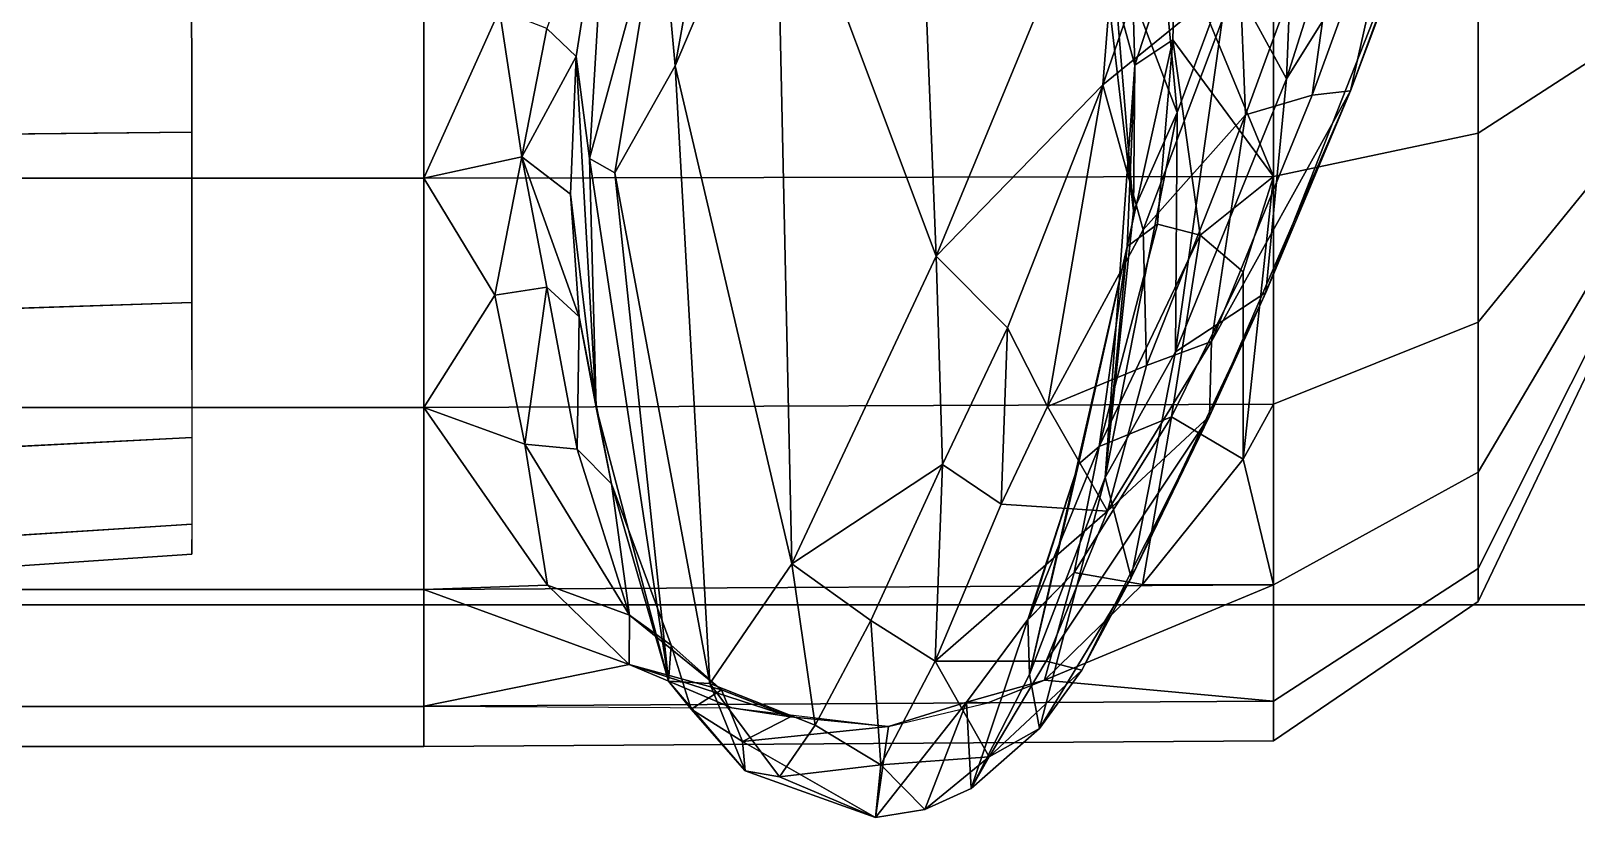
# Model space of a CAD drawing. Extents: x -14.5 to 14.5, y -12.2 to 16.5.
# Drawn here: x 4.753 to 6.711, y -3.261 to -2.246 of the extents above; entities that cross this region are included whole.
import ezdxf

# ---------------------------------------------------------------- set-up
doc = ezdxf.new("R2010")
doc.units = 0
doc.header["$MEASUREMENT"] = 0
for name, color, linetype in [('BASE', 253, 'Continuous'), ('FABRIC', 80, 'Continuous'), ('SEAT-CHASSIS', 253, 'Continuous')]:
    doc.layers.add(name, color=color, linetype=linetype)

msp = doc.modelspace()

# ---------------------------------------------------------------- linework, layer by layer
at = {"layer": 'BASE'}
for points in [[(1.1035, -0.9263, 4.5663), (8.0242, -10.3827, 3.4417), (7.8863, -10.4, 3.356), (1.0713, -0.9806, 4.4404)], [(1.1035, -0.9263, 4.5663), (1.4306, -1.2019, 6.0103), (6.5103, -8.5689, 4.2331), (8.0242, -10.3827, 3.4417)], [(1.004, -1.0816, 4.3723), (1.0713, -0.9806, 4.4404), (7.8863, -10.4, 3.356), (7.7665, -10.4674, 3.3008)], [(1.004, -1.0816, 4.3723), (7.7665, -10.4674, 3.3008), (7.6639, -10.5484, 3.2861), (0.8612, -1.1854, 4.3723)], [(0.8612, -1.1854, 4.3723), (7.6639, -10.5484, 3.2861), (7.5551, -10.621, 3.3008), (0.7184, -1.2891, 4.3723)], [(1.5016, -1.2777, 6.2321), (6.554, -8.5666, 4.4356), (6.5103, -8.5689, 4.2331), (1.4306, -1.2019, 6.0103)], [(1.5016, -1.2777, 6.2321), (1.5461, -1.2589, 6.3732), (6.606, -8.5492, 4.5612), (6.554, -8.5666, 4.4356)], [(1.5734, -1.2976, 6.5155), (6.6624, -8.4919, 4.6754), (6.606, -8.5492, 4.5612), (1.5461, -1.2589, 6.3732)], [(1.6116, -1.3749, 7.0339), (8.5862, -11.3984, 4.3934), (8.3773, -10.9296, 4.4664), (1.8033, -1.2577, 6.9168)], [(8.3773, -10.9296, 4.4664), (7.3527, -9.343, 4.8039), (1.9215, -1.3628, 6.8442), (1.8033, -1.2577, 6.9168)], [(0.6016, -1.3219, 4.4404), (0.7184, -1.2891, 4.3723), (7.5551, -10.621, 3.3008), (7.454, -10.7141, 3.356)], [(1.6435, -1.3096, 6.5345), (5.9337, -7.4215, 4.9948), (5.8431, -7.3336, 4.9717), (1.5734, -1.2976, 6.5155)], [(1.6435, -1.3096, 6.5345), (1.8374, -1.3637, 6.5461), (6.3095, -7.8221, 4.902), (5.9337, -7.4215, 4.9948)], [(0.6016, -1.3219, 4.4404), (7.454, -10.7141, 3.356), (7.395, -10.8399, 3.4417), (0.54, -1.3357, 4.5663)], [(1.9777, -1.3274, 6.7435), (1.9649, -1.3424, 6.7906), (6.9467, -8.6767, 4.925), (6.8478, -8.4865, 4.9419)], [(1.979, -1.3216, 6.6973), (1.9777, -1.3274, 6.7435), (6.8478, -8.4865, 4.9419), (6.4054, -7.7944, 5.0656)], [(6.4739, -7.8936, 4.9632), (2.6809, -2.3603, 6.4086), (1.979, -1.3216, 6.6973), (6.4054, -7.7944, 5.0656)], [(0.701, -1.732, 6.0103), (0.54, -1.3357, 4.5663), (7.395, -10.8399, 3.4417), (6.1377, -8.8396, 4.2331)], [(1.9215, -1.3628, 6.8442), (7.3527, -9.343, 4.8039), (6.9467, -8.6767, 4.925), (1.9649, -1.3424, 6.7906)], [(8.4755, -11.433, 4.4344), (8.5862, -11.3984, 4.3934), (1.6116, -1.3749, 7.0339), (1.4545, -1.5802, 7.085)], [(8.3759, -11.5274, 4.4405), (8.4755, -11.433, 4.4344), (1.4545, -1.5802, 7.085), (1.371, -1.6782, 7.0973)], [(8.3759, -11.5274, 4.4405), (1.371, -1.6782, 7.0973), (1.1724, -1.8225, 7.0973), (8.3749, -11.5281, 4.4405)], [(0.701, -1.732, 6.0103), (6.1377, -8.8396, 4.2331), (6.122, -8.8804, 4.4356), (0.7511, -1.8229, 6.2321)], [(0.7195, -1.8594, 6.3732), (0.7511, -1.8229, 6.2321), (6.122, -8.8804, 4.4356), (6.0894, -8.9245, 4.5612)], [(1.1724, -1.8225, 7.0973), (1.0534, -1.8716, 7.085), (8.2543, -11.5937, 4.4344), (8.3749, -11.5281, 4.4405)], [(0.7195, -1.8594, 6.3732), (6.0894, -8.9245, 4.5612), (6.0175, -8.9605, 4.6754), (0.7479, -1.8974, 6.5155)], [(1.0534, -1.8716, 7.085), (0.8096, -1.9576, 7.0339), (8.1873, -11.6883, 4.3934), (8.2543, -11.5937, 4.4344)], [(0.7479, -1.8974, 6.5155), (5.1691, -7.8233, 4.9717), (5.2247, -7.9367, 4.9948), (0.7376, -1.9678, 6.5345)], [(0.6389, -2.1037, 6.9168), (7.8059, -11.3448, 4.4664), (8.1873, -11.6883, 4.3934), (0.8096, -1.9576, 7.0339)], [(0.7292, -2.1689, 6.5461), (0.7376, -1.9678, 6.5345), (5.2247, -7.9367, 4.9948), (5.4895, -8.4178, 4.902)], [(0.6389, -2.1037, 6.9168), (0.7023, -2.2485, 6.8442), (6.6136, -9.88, 4.8039), (7.8059, -11.3448, 4.4664)], [(0.6695, -2.2835, 6.7906), (6.1054, -9.288, 4.925), (6.6136, -9.88, 4.8039), (0.7023, -2.2485, 6.8442)], [(5.4335, -8.5005, 5.0656), (5.9551, -9.1351, 4.9419), (0.6513, -2.2911, 6.7435), (0.6454, -2.2905, 6.6973)], [(5.4335, -8.5005, 5.0656), (0.6454, -2.2905, 6.6973), (1.4164, -3.2791, 6.4086), (5.5067, -8.5963, 4.9632)], [(5.9551, -9.1351, 4.9419), (0.6513, -2.2911, 6.7435), (0.6695, -2.2835, 6.7906), (6.1054, -9.288, 4.925)], [(3.2701, -3.2418, 6.1354), (2.6809, -2.3603, 6.4086), (6.4739, -7.8936, 4.9632), (3.5641, -3.6998, 5.9865)]]:
    msp.add_3dface(points, dxfattribs=at)
at = {"layer": 'FABRIC'}
for points in [[(-9.075, -2.9726, 20.0998), (9.075, -2.9726, 20.0998), (9.1418, -1.2775, 20.0683), (-9.1418, -1.2775, 20.0683)], [(-9.075, -2.9726, 20.0998), (-8.9536, -4.662, 20.0455), (8.9536, -4.662, 20.0455), (9.075, -2.9726, 20.0998)]]:
    msp.add_3dface(points, dxfattribs=at)
at = {"layer": 'SEAT-CHASSIS'}
for points in [[(6.5616, -1.9583, 16.6504), (6.3442, -2.3062, 16.0888), (6.6151, -1.4528, 16.4031)], [(6.3597, -1.9161, 15.9685), (6.6151, -1.4528, 16.4031), (6.3442, -2.3062, 16.0888)], [(5.8638, -1.6119, 16.1649), (5.6972, -1.9889, 15.861), (5.9002, -2.5309, 16.343)], [(5.9002, -2.5309, 16.343), (6.1403, -1.951, 16.7338), (5.8638, -1.6119, 16.1649)], [(5.6659, -1.7563, 15.6203), (5.5508, -2.0795, 15.1302), (5.5697, -2.2896, 15.4243)], [(5.5697, -2.2896, 15.4243), (5.6972, -1.9889, 15.861), (5.6659, -1.7563, 15.6203)], [(6.3597, -1.9161, 15.9685), (6.3442, -2.3062, 16.0888), (6.2713, -2.1719, 15.7636)], [(6.1114, -2.3138, 16.6758), (6.2851, -2.1724, 16.8071), (6.2433, -1.9331, 16.8396)], [(6.1114, -2.3138, 16.6758), (6.2433, -1.9331, 16.8396), (6.1403, -1.951, 16.7338)], [(5.9002, -2.5309, 16.343), (6.1114, -2.3138, 16.6758), (6.1403, -1.951, 16.7338)], [(6.3442, -2.3062, 16.0888), (6.5616, -1.9583, 16.6504), (6.318, -2.5771, 16.2997)], [(6.5616, -1.9583, 16.6504), (6.4253, -2.3213, 16.5989), (6.318, -2.5771, 16.2997)], [(6.5521, -1.9763, 16.7351), (6.4253, -2.3213, 16.5989), (6.5616, -1.9583, 16.6504)], [(6.4253, -2.3213, 16.5989), (6.5521, -1.9763, 16.7351), (6.5007, -1.9876, 16.8192)], [(5.6972, -1.9889, 15.861), (5.5697, -2.2896, 15.4243), (5.7175, -2.9209, 15.7562)], [(5.7175, -2.9209, 15.7562), (5.9002, -2.5309, 16.343), (5.6972, -1.9889, 15.861)], [(6.1223, -2.1285, 15.1173), (6.1715, -1.984, 15.4728), (6.2056, -2.3488, 15.4967)], [(6.2713, -2.1719, 15.7636), (6.2056, -2.3488, 15.4967), (6.1715, -1.984, 15.4728)], [(6.2851, -2.1724, 16.8071), (6.2922, -2.3519, 16.7157), (6.4231, -1.9941, 16.8629)], [(6.3766, -2.3271, 16.6836), (6.4231, -1.9941, 16.8629), (6.2922, -2.3519, 16.7157)], [(6.5007, -1.9876, 16.8192), (6.3766, -2.3271, 16.6836), (6.4253, -2.3213, 16.5989)], [(6.3766, -2.3271, 16.6836), (6.5007, -1.9876, 16.8192), (6.4231, -1.9941, 16.8629)], [(5.4069, -2.2426, 13.7691), (5.4442, -2.2778, 13.8296), (5.4838, -2.0246, 13.8438)], [(5.4069, -2.2426, 13.7691), (5.4442, -2.2778, 13.8296), (5.4838, -2.0246, 13.8438)], [(5.4069, -2.2426, 13.7691), (5.4442, -2.2778, 13.8296), (5.4838, -2.0246, 13.8438)], [(5.4838, -2.0246, 13.8438), (5.4442, -2.2778, 13.8296), (5.461, -2.4073, 14.32)], [(5.5508, -2.0795, 15.1302), (5.4838, -2.0246, 13.8438), (5.461, -2.4073, 14.32)], [(5.461, -2.4073, 14.32), (5.4933, -2.4252, 14.9338), (5.5508, -2.0795, 15.1302)], [(5.4933, -2.4252, 14.9338), (5.5697, -2.2896, 15.4243), (5.5508, -2.0795, 15.1302)], [(4.5877, -2.1099, 13.7256), (4.5877, -2.4321, 13.6746), (5.2511, -2.4321, 13.6746), (5.2511, -2.1099, 13.7256)], [(4.5877, -2.4321, 11.6917), (4.5877, -2.1099, 11.6407), (5.2511, -2.1099, 11.6407), (5.2511, -2.4321, 11.6917)], [(5.2511, -2.432, 13.6753), (5.347, -2.2191, 13.7336), (5.2511, -2.1099, 13.7263)], [(6.3277, -2.11, 13.7192), (5.2511, -2.1099, 13.7263), (5.2511, -2.432, 13.6753), (6.3277, -2.4299, 13.6686)], [(6.3277, -2.4299, 11.6994), (5.2511, -2.432, 11.6925), (5.2511, -2.1099, 11.6415), (6.3277, -2.11, 11.6488)], [(6.3277, -2.1099, 13.7192), (6.2035, -2.1299, 13.7621), (6.3277, -2.4299, 13.6686)], [(6.5872, -2.1099, 13.5426), (6.3277, -2.11, 13.7192), (6.3277, -2.4299, 13.6686), (6.5872, -2.3753, 13.5006)], [(6.5872, -2.3753, 11.8674), (6.3277, -2.4299, 11.6994), (6.3277, -2.11, 11.6488), (6.5872, -2.1099, 11.8254)], [(6.7832, -2.1097, 13.133), (6.5872, -2.1099, 13.5426), (6.5872, -2.3753, 13.5006), (6.7832, -2.2485, 13.1111)], [(6.7832, -2.2485, 12.2569), (6.5872, -2.3753, 11.8674), (6.5872, -2.1099, 11.8254), (6.7832, -2.1097, 12.2349)], [(4.9574, -2.1349, 13.456), (4.499, -2.1283, 13.4865), (4.5014, -2.3786, 13.4468), (4.9576, -2.3739, 13.4181)], [(4.9567, -2.3739, 11.9471), (4.5196, -2.3785, 11.9059), (4.5182, -2.1282, 11.8663), (4.9565, -2.1349, 11.9093)], [(6.1223, -2.1285, 15.1173), (6.1503, -2.4733, 15.0237), (6.1113, -2.1385, 14.7936)], [(6.1113, -2.1385, 14.7936), (6.1522, -2.289, 13.8405), (6.1474, -2.129, 13.8523)], [(6.1223, -2.1285, 15.1173), (6.2056, -2.3488, 15.4967), (6.1503, -2.4733, 15.0237)], [(6.2035, -2.1299, 13.7621), (6.1474, -2.129, 13.8523), (6.1522, -2.289, 13.8405)], [(6.1522, -2.289, 13.8405), (6.2002, -2.257, 13.7612), (6.2035, -2.1299, 13.7621)], [(6.1522, -2.289, 13.8405), (6.2002, -2.257, 13.7612), (6.2035, -2.1299, 13.7621)], [(6.3277, -2.4299, 13.6686), (6.2035, -2.1299, 13.7621), (6.2002, -2.257, 13.7612)], [(6.1113, -2.1385, 14.7936), (6.1503, -2.4733, 15.0237), (6.1522, -2.289, 13.8405)], [(6.1114, -2.3138, 16.6758), (6.1626, -2.4976, 16.6235), (6.2851, -2.1724, 16.8071)], [(6.2851, -2.1724, 16.8071), (6.1626, -2.4976, 16.6235), (6.2922, -2.3519, 16.7157)], [(6.2713, -2.1719, 15.7636), (6.3442, -2.3062, 16.0888), (6.2038, -2.6523, 15.6526)], [(6.2056, -2.3488, 15.4967), (6.2713, -2.1719, 15.7636), (6.2038, -2.6523, 15.6526)], [(5.347, -2.2191, 13.7336), (5.2511, -2.432, 13.6753), (5.3756, -2.4049, 13.7124)], [(5.3756, -2.4049, 13.7124), (5.4069, -2.2426, 13.7691), (5.347, -2.2191, 13.7336)], [(5.3756, -2.4049, 13.7124), (5.4442, -2.2778, 13.8296), (5.4069, -2.2426, 13.7691)], [(6.7832, -2.2485, 13.1111), (6.5872, -2.3753, 13.5006), (6.5872, -2.6146, 13.3786), (6.7832, -2.3737, 13.0473)], [(6.7832, -2.3737, 12.3207), (6.5872, -2.6146, 11.9894), (6.5872, -2.3753, 11.8674), (6.7832, -2.2485, 12.2569)], [(6.1522, -2.289, 13.8405), (6.1423, -2.5188, 13.7744), (6.2002, -2.257, 13.7612)], [(6.1522, -2.289, 13.8405), (6.1423, -2.5188, 13.7744), (6.2002, -2.257, 13.7612)], [(6.1423, -2.5188, 13.7744), (6.1809, -2.4905, 13.7159), (6.2002, -2.257, 13.7612)], [(6.235, -2.5044, 13.6686), (6.2002, -2.257, 13.7612), (6.1809, -2.4905, 13.7159)], [(6.2002, -2.257, 13.7612), (6.235, -2.5044, 13.6686), (6.3277, -2.4299, 13.6686)], [(5.4442, -2.2778, 13.8296), (5.3756, -2.4049, 13.7124), (5.4372, -2.4522, 13.7883)], [(5.4442, -2.2778, 13.8296), (5.4372, -2.4522, 13.7883), (5.4696, -2.7225, 13.8718)], [(5.461, -2.4073, 14.32), (5.4442, -2.2778, 13.8296), (5.4696, -2.7225, 13.8718)], [(5.5697, -2.2896, 15.4243), (5.4933, -2.4252, 14.9338), (5.6138, -3.0723, 15.1481)], [(5.6138, -3.0723, 15.1481), (5.7175, -2.9209, 15.7562), (5.5697, -2.2896, 15.4243)], [(6.1146, -2.8113, 14.9963), (6.1423, -2.5188, 13.7744), (6.1522, -2.289, 13.8405)], [(6.1146, -2.8113, 14.9963), (6.1522, -2.289, 13.8405), (6.1503, -2.4733, 15.0237)], [(6.318, -2.5771, 16.2997), (6.2038, -2.6523, 15.6526), (6.3442, -2.3062, 16.0888)], [(5.9906, -2.6217, 16.4458), (6.1114, -2.3138, 16.6758), (5.9002, -2.5309, 16.343)], [(6.1114, -2.3138, 16.6758), (5.9906, -2.6217, 16.4458), (6.0414, -2.7216, 16.4181)], [(6.1114, -2.3138, 16.6758), (6.0414, -2.7216, 16.4181), (6.1626, -2.4976, 16.6235)], [(6.4253, -2.3213, 16.5989), (6.2491, -2.6391, 16.4585), (6.2466, -2.7338, 16.273)], [(6.318, -2.5771, 16.2997), (6.4253, -2.3213, 16.5989), (6.2466, -2.7338, 16.273)], [(6.4253, -2.3213, 16.5989), (6.3766, -2.3271, 16.6836), (6.2491, -2.6391, 16.4585)], [(6.3766, -2.3271, 16.6836), (6.2922, -2.3519, 16.7157), (6.2491, -2.6391, 16.4585)], [(6.2056, -2.3488, 15.4967), (6.2038, -2.6523, 15.6526), (6.1146, -2.8113, 14.9963)], [(6.1146, -2.8113, 14.9963), (6.1503, -2.4733, 15.0237), (6.2056, -2.3488, 15.4967)], [(6.1626, -2.4976, 16.6235), (6.1669, -2.6695, 16.4773), (6.2922, -2.3519, 16.7157)], [(6.2922, -2.3519, 16.7157), (6.1669, -2.6695, 16.4773), (6.2491, -2.6391, 16.4585)], [(4.9576, -2.3739, 13.4181), (4.5014, -2.3786, 13.4468), (4.5045, -2.6045, 13.3317), (4.9577, -2.5895, 13.3083)], [(4.9569, -2.5895, 12.057), (4.52, -2.6044, 12.021), (4.5196, -2.3785, 11.9059), (4.9567, -2.3739, 11.9471)], [(6.5872, -2.3753, 13.5006), (6.3277, -2.4299, 13.6686), (6.3277, -2.7185, 13.5215), (6.5872, -2.6146, 13.3786)], [(6.5872, -2.6146, 11.9894), (6.3277, -2.7185, 11.8465), (6.3277, -2.4299, 11.6994), (6.5872, -2.3753, 11.8674)], [(6.7832, -2.3737, 13.0473), (6.5872, -2.6146, 13.3786), (6.5872, -2.8046, 13.1887), (6.7832, -2.473, 12.9479)], [(6.7832, -2.473, 12.42), (6.5872, -2.8046, 12.1793), (6.5872, -2.6146, 11.9894), (6.7832, -2.3737, 12.3207)], [(5.2511, -2.432, 13.6753), (5.3411, -2.5804, 13.6264), (5.3756, -2.4049, 13.7124)], [(5.3756, -2.4049, 13.7124), (5.3411, -2.5804, 13.6264), (5.4071, -2.5701, 13.6756)], [(5.4071, -2.5701, 13.6756), (5.448, -2.6077, 13.7276), (5.3756, -2.4049, 13.7124)], [(5.448, -2.6077, 13.7276), (5.4372, -2.4522, 13.7883), (5.3756, -2.4049, 13.7124)], [(5.461, -2.4073, 14.32), (5.4696, -2.7225, 13.8718), (5.5614, -3.0695, 14.1469)], [(5.4933, -2.4252, 14.9338), (5.461, -2.4073, 14.32), (5.5614, -3.0695, 14.1469)], [(5.5614, -3.0695, 14.1469), (5.6138, -3.0723, 15.1481), (5.4933, -2.4252, 14.9338)], [(4.5877, -2.7227, 11.8398), (4.5877, -2.4321, 11.6917), (5.2511, -2.4321, 11.6917), (5.2511, -2.7227, 11.8398)], [(4.5877, -2.4321, 13.6746), (4.5877, -2.7227, 13.5265), (5.2511, -2.7227, 13.5265), (5.2511, -2.4321, 13.6746)], [(6.3277, -2.4299, 13.6686), (5.2511, -2.432, 13.6753), (5.2511, -2.7226, 13.5272), (6.3277, -2.7185, 13.5215)], [(6.3277, -2.7185, 11.8465), (5.2511, -2.7226, 11.8406), (5.2511, -2.432, 11.6925), (6.3277, -2.4299, 11.6994)], [(5.2511, -2.432, 13.6753), (5.2511, -2.7226, 13.5272), (5.3411, -2.5804, 13.6264)], [(6.2895, -2.5509, 13.6311), (6.3277, -2.4299, 13.6686), (6.235, -2.5044, 13.6686)], [(6.2895, -2.5509, 13.6311), (6.2895, -2.7881, 13.4787), (6.3277, -2.4299, 13.6686)], [(6.2895, -2.7881, 13.4787), (6.3277, -2.7185, 13.5215), (6.3277, -2.4299, 13.6686)], [(5.4696, -2.7225, 13.8718), (5.4372, -2.4522, 13.7883), (5.448, -2.6077, 13.7276)], [(6.7832, -2.473, 12.9479), (6.5872, -2.8046, 13.1887), (6.5872, -2.9265, 12.9493), (6.7832, -2.5368, 12.8227)], [(6.7832, -2.5368, 12.5452), (6.5872, -2.9265, 12.4187), (6.5872, -2.8046, 12.1793), (6.7832, -2.473, 12.42)], [(6.1626, -2.4976, 16.6235), (6.0414, -2.7216, 16.4181), (6.1669, -2.6695, 16.4773)], [(6.1809, -2.4905, 13.7159), (6.1068, -2.7722, 13.5716), (6.235, -2.5044, 13.6686)], [(6.1809, -2.4905, 13.7159), (6.1423, -2.5188, 13.7744), (6.1068, -2.7722, 13.5716)], [(6.1986, -2.7346, 13.5282), (6.235, -2.5044, 13.6686), (6.1068, -2.7722, 13.5716)], [(6.2895, -2.5509, 13.6311), (6.235, -2.5044, 13.6686), (6.1986, -2.7346, 13.5282)], [(6.0185, -3.0609, 14.5017), (6.1423, -2.5188, 13.7744), (6.1146, -2.8113, 14.9963)], [(6.0185, -3.0609, 14.5017), (6.0809, -2.7946, 13.6555), (6.1423, -2.5188, 13.7744)], [(6.1068, -2.7722, 13.5716), (6.1423, -2.5188, 13.7744), (6.0809, -2.7946, 13.6555)], [(5.7175, -2.9209, 15.7562), (5.9083, -2.7948, 16.2366), (5.9002, -2.5309, 16.343)], [(5.9083, -2.7948, 16.2366), (5.9906, -2.6217, 16.4458), (5.9002, -2.5309, 16.343)], [(6.7832, -2.5368, 12.8227), (6.5872, -2.9265, 12.9493), (6.5872, -2.9685, 12.684), (6.7832, -2.5588, 12.684)], [(6.7832, -2.5588, 12.684), (6.5872, -2.9685, 12.684), (6.5872, -2.9265, 12.4187), (6.7832, -2.5368, 12.5452)], [(6.2895, -2.5509, 13.6311), (6.1986, -2.7346, 13.5282), (6.2895, -2.7881, 13.4787)], [(5.3792, -2.7691, 13.5057), (5.3411, -2.5804, 13.6264), (5.2511, -2.7226, 13.5272)], [(5.3792, -2.7691, 13.5057), (5.4071, -2.5701, 13.6756), (5.3411, -2.5804, 13.6264)], [(5.3792, -2.7691, 13.5057), (5.4456, -2.7755, 13.5538), (5.4071, -2.5701, 13.6756)], [(5.4071, -2.5701, 13.6756), (5.4456, -2.7755, 13.5538), (5.448, -2.6077, 13.7276)], [(6.2038, -2.6523, 15.6526), (6.318, -2.5771, 16.2997), (6.1474, -2.9384, 15.7895)], [(6.1474, -2.9384, 15.7895), (6.318, -2.5771, 16.2997), (6.2466, -2.7338, 16.273)], [(4.9577, -2.5895, 13.3083), (4.5045, -2.6045, 13.3317), (4.5079, -2.7837, 13.1525), (4.9577, -2.7606, 13.1372)], [(4.9571, -2.7606, 12.2281), (4.5192, -2.7836, 12.2002), (4.52, -2.6044, 12.021), (4.9569, -2.5895, 12.057)], [(5.489, -2.8192, 13.6021), (5.448, -2.6077, 13.7276), (5.4456, -2.7755, 13.5538)], [(5.4696, -2.7225, 13.8718), (5.448, -2.6077, 13.7276), (5.489, -2.8192, 13.6021)], [(5.9906, -2.6217, 16.4458), (5.9083, -2.7948, 16.2366), (5.9828, -2.8451, 16.267)], [(6.0414, -2.7216, 16.4181), (5.9906, -2.6217, 16.4458), (5.9828, -2.8451, 16.267)], [(6.5872, -2.6146, 13.3786), (6.3277, -2.7185, 13.5215), (6.3277, -2.9475, 13.2925), (6.5872, -2.8046, 13.1887)], [(6.5872, -2.8046, 12.1793), (6.3277, -2.9475, 12.0755), (6.3277, -2.7185, 11.8465), (6.5872, -2.6146, 11.9894)], [(6.2491, -2.6391, 16.4585), (6.1175, -2.8539, 16.2532), (6.2466, -2.7338, 16.273)], [(6.1175, -2.8539, 16.2532), (6.2491, -2.6391, 16.4585), (6.1669, -2.6695, 16.4773)], [(6.1474, -2.9384, 15.7895), (6.1146, -2.8113, 14.9963), (6.2038, -2.6523, 15.6526)], [(6.1175, -2.8539, 16.2532), (6.1669, -2.6695, 16.4773), (6.0414, -2.7216, 16.4181)], [(6.3277, -2.7185, 13.5215), (5.2511, -2.7226, 13.5272), (5.2511, -2.9532, 13.2966), (6.3277, -2.9475, 13.2925)], [(6.3277, -2.9475, 12.0755), (5.2511, -2.9532, 12.0712), (5.2511, -2.7226, 11.8406), (6.3277, -2.7185, 11.8465)], [(6.3277, -2.9475, 13.2925), (6.3277, -2.7185, 13.5215), (6.2895, -2.7881, 13.4787)], [(4.5877, -2.9533, 12.0704), (4.5877, -2.7227, 11.8398), (5.2511, -2.7227, 11.8398), (5.2511, -2.9533, 12.0704)], [(4.5877, -2.7227, 13.5265), (4.5877, -2.9533, 13.2959), (5.2511, -2.9533, 13.2959), (5.2511, -2.7227, 13.5265)], [(5.3792, -2.7691, 13.5057), (5.2511, -2.7226, 13.5272), (5.408, -2.9477, 13.3082)], [(5.2511, -2.7226, 13.5272), (5.2511, -2.9532, 13.2966), (5.408, -2.9477, 13.3082)], [(5.5614, -3.0695, 14.1469), (5.4696, -2.7225, 13.8718), (5.489, -2.8192, 13.6021)], [(6.1175, -2.8539, 16.2532), (6.0414, -2.7216, 16.4181), (5.9828, -2.8451, 16.267)], [(6.0851, -3.0554, 15.6916), (6.2466, -2.7338, 16.273), (6.0398, -3.0439, 15.9068)], [(6.2466, -2.7338, 16.273), (6.1175, -2.8539, 16.2532), (6.0398, -3.0439, 15.9068)], [(6.0751, -2.9317, 13.3831), (6.1618, -2.9471, 13.3148), (6.1986, -2.7346, 13.5282)], [(6.1986, -2.7346, 13.5282), (6.1068, -2.7722, 13.5716), (6.0751, -2.9317, 13.3831)], [(6.2466, -2.7338, 16.273), (6.0851, -3.0554, 15.6916), (6.1474, -2.9384, 15.7895)], [(6.2895, -2.7881, 13.4787), (6.1986, -2.7346, 13.5282), (6.1618, -2.9471, 13.3148)], [(4.9577, -2.7606, 13.1372), (4.5079, -2.7837, 13.1525), (4.5115, -2.8987, 12.9267), (4.9576, -2.8705, 12.9216)], [(4.9573, -2.8705, 12.4437), (4.5174, -2.8987, 12.426), (4.5192, -2.7836, 12.2002), (4.9571, -2.7606, 12.2281)], [(5.3792, -2.7691, 13.5057), (5.5117, -2.9858, 13.3052), (5.4456, -2.7755, 13.5538)], [(5.408, -2.9477, 13.3082), (5.5117, -2.9858, 13.3052), (5.3792, -2.7691, 13.5057)], [(5.489, -2.8192, 13.6021), (5.4456, -2.7755, 13.5538), (5.5117, -2.9858, 13.3052)], [(6.0177, -2.9904, 13.4484), (6.1068, -2.7722, 13.5716), (6.0809, -2.7946, 13.6555)], [(6.1068, -2.7722, 13.5716), (6.0177, -2.9904, 13.4484), (6.0751, -2.9317, 13.3831)], [(5.7175, -2.9209, 15.7562), (5.8175, -2.9927, 15.9056), (5.9083, -2.7948, 16.2366)], [(5.9083, -2.7948, 16.2366), (5.8175, -2.9927, 15.9056), (5.8989, -3.0442, 15.9324)], [(5.8989, -3.0442, 15.9324), (5.9828, -2.8451, 16.267), (5.9083, -2.7948, 16.2366)], [(6.0167, -2.9913, 13.4494), (6.0809, -2.7946, 13.6555), (6.0185, -3.0609, 14.5017)], [(6.1618, -2.9471, 13.3148), (6.3277, -2.9475, 13.2925), (6.2895, -2.7881, 13.4787)], [(6.0313, -3.1295, 15.1943), (6.0185, -3.0609, 14.5017), (6.1146, -2.8113, 14.9963)], [(6.1146, -2.8113, 14.9963), (6.1474, -2.9384, 15.7895), (6.0313, -3.1295, 15.1943)], [(6.5872, -2.8046, 13.1887), (6.3277, -2.9475, 13.2925), (6.3277, -3.0946, 13.0039), (6.5872, -2.9265, 12.9493)], [(6.5872, -2.9265, 12.4187), (6.3277, -3.0946, 12.3641), (6.3277, -2.9475, 12.0755), (6.5872, -2.8046, 12.1793)], [(5.5614, -3.0695, 14.1469), (5.489, -2.8192, 13.6021), (5.5645, -3.024, 13.419)], [(5.5645, -3.024, 13.419), (5.489, -2.8192, 13.6021), (5.5117, -2.9858, 13.3052)], [(6.1175, -2.8539, 16.2532), (5.9828, -2.8451, 16.267), (5.8989, -3.0442, 15.9324)], [(6.0398, -3.0439, 15.9068), (6.1175, -2.8539, 16.2532), (5.8989, -3.0442, 15.9324)], [(4.9576, -2.8705, 12.9216), (4.5115, -2.8987, 12.9267), (4.5147, -2.9384, 12.6764), (4.9575, -2.9083, 12.6826)], [(4.9575, -2.9083, 12.6826), (4.5147, -2.9384, 12.6764), (4.5174, -2.8987, 12.426), (4.9573, -2.8705, 12.4437)], [(5.6138, -3.0723, 15.1481), (5.7471, -3.1251, 15.5497), (5.7175, -2.9209, 15.7562)], [(5.7471, -3.1251, 15.5497), (5.8175, -2.9927, 15.9056), (5.7175, -2.9209, 15.7562)], [(6.1618, -2.9471, 13.3148), (6.0751, -2.9317, 13.3831), (6.0376, -3.0683, 13.0947)], [(6.5872, -2.9265, 12.9493), (6.3277, -3.0946, 13.0039), (6.3277, -3.1452, 12.684), (6.5872, -2.9685, 12.684)], [(6.5872, -2.9685, 12.684), (6.3277, -3.1452, 12.684), (6.3277, -3.0946, 12.3641), (6.5872, -2.9265, 12.4187)], [(4.5877, -2.9533, 13.2959), (4.5877, -3.1014, 13.0053), (5.2511, -3.1014, 13.0053), (5.2511, -2.9533, 13.2959)], [(4.5877, -3.1014, 12.361), (4.5877, -2.9533, 12.0704), (5.2511, -2.9533, 12.0704), (5.2511, -3.1014, 12.361)], [(6.3277, -2.9475, 13.2925), (5.2511, -2.9532, 13.2966), (5.2511, -3.1012, 13.006), (6.3277, -3.0946, 13.0039)], [(6.3277, -3.0946, 12.3641), (5.2511, -3.1012, 12.3618), (5.2511, -2.9532, 12.0712), (6.3277, -2.9475, 12.0755)], [(5.408, -2.9477, 13.3082), (5.2511, -2.9532, 13.2966), (5.5115, -3.0483, 13.1478)], [(5.2511, -3.1012, 13.006), (5.5115, -3.0483, 13.1478), (5.2511, -2.9532, 13.2966)], [(5.5117, -2.9858, 13.3052), (5.408, -2.9477, 13.3082), (5.5115, -3.0483, 13.1478)], [(6.0313, -3.1295, 15.1943), (6.1474, -2.9384, 15.7895), (6.0851, -3.0554, 15.6916)], [(6.1618, -2.9471, 13.3148), (6.0376, -3.0683, 13.0947), (6.3277, -2.9475, 13.2925)], [(6.0376, -3.0683, 13.0947), (6.3277, -3.0946, 13.0039), (6.3277, -2.9475, 13.2925)], [(5.5115, -3.0483, 13.1478), (5.6285, -3.0802, 13.2179), (5.5117, -2.9858, 13.3052)], [(5.6285, -3.0802, 13.2179), (5.5645, -3.024, 13.419), (5.5117, -2.9858, 13.3052)], [(5.8175, -2.9927, 15.9056), (5.7471, -3.1251, 15.5497), (5.8302, -3.1754, 15.5621)], [(5.8175, -2.9927, 15.9056), (5.8302, -3.1754, 15.5621), (5.8989, -3.0442, 15.9324)], [(5.9448, -3.2053, 15.1389), (5.9387, -3.0961, 13.1669), (6.0167, -2.9913, 13.4494)], [(6.0167, -2.9913, 13.4494), (6.0185, -3.0609, 14.5017), (5.9448, -3.2053, 15.1389)], [(5.5614, -3.0695, 14.1469), (5.5645, -3.024, 13.419), (5.5899, -3.1049, 13.8053)], [(5.5899, -3.1049, 13.8053), (5.5645, -3.024, 13.419), (5.6285, -3.0802, 13.2179)], [(5.5115, -3.0483, 13.1478), (5.2511, -3.1012, 13.006), (5.6413, -3.1034, 12.9933)], [(5.5115, -3.0483, 13.1478), (5.6413, -3.1034, 12.9933), (5.7159, -3.1144, 13.0513)], [(5.6285, -3.0802, 13.2179), (5.5115, -3.0483, 13.1478), (5.7159, -3.1144, 13.0513)], [(5.8302, -3.1754, 15.5621), (5.9674, -3.1654, 15.5559), (5.8989, -3.0442, 15.9324)], [(5.9674, -3.1654, 15.5559), (6.0398, -3.0439, 15.9068), (5.8989, -3.0442, 15.9324)], [(6.0398, -3.0439, 15.9068), (5.9674, -3.1654, 15.5559), (6.0851, -3.0554, 15.6916)], [(5.6138, -3.0723, 15.1481), (5.5614, -3.0695, 14.1469), (5.6585, -3.1832, 14.8458)], [(5.6585, -3.1832, 14.8458), (5.5614, -3.0695, 14.1469), (5.5899, -3.1049, 13.8053)], [(5.7018, -3.1908, 15.1859), (5.7471, -3.1251, 15.5497), (5.6138, -3.0723, 15.1481)], [(5.6585, -3.1832, 14.8458), (5.7018, -3.1908, 15.1859), (5.6138, -3.0723, 15.1481)], [(5.9387, -3.0961, 13.1669), (5.966, -3.0968, 13.0046), (6.0376, -3.0683, 13.0947)], [(5.9448, -3.2053, 15.1389), (6.0185, -3.0609, 14.5017), (6.0313, -3.1295, 15.1943)], [(6.3277, -3.0946, 13.0039), (6.0376, -3.0683, 13.0947), (5.966, -3.0968, 13.0046)], [(6.0851, -3.0554, 15.6916), (5.9674, -3.1654, 15.5559), (6.0313, -3.1295, 15.1943)], [(5.6552, -3.1458, 13.7503), (5.5899, -3.1049, 13.8053), (5.6285, -3.0802, 13.2179)], [(5.6552, -3.1458, 13.7503), (5.6285, -3.0802, 13.2179), (5.7159, -3.1144, 13.0513)], [(4.5877, -3.1014, 13.0053), (4.5877, -3.1524, 12.6831), (5.2511, -3.1524, 12.6831), (5.2511, -3.1014, 13.0053)], [(4.5877, -3.1524, 12.6831), (4.5877, -3.1014, 12.361), (5.2511, -3.1014, 12.361), (5.2511, -3.1524, 12.6831)], [(6.3277, -3.0946, 13.0039), (5.2511, -3.1012, 13.006), (5.2511, -3.1523, 12.6839), (6.3277, -3.1452, 12.684)], [(6.3277, -3.1452, 12.684), (5.2511, -3.1523, 12.6839), (5.2511, -3.1012, 12.3618), (6.3277, -3.0946, 12.3641)], [(5.6552, -3.1458, 13.7503), (5.6585, -3.1832, 14.8458), (5.5899, -3.1049, 13.8053)], [(5.7159, -3.1144, 13.0513), (5.6413, -3.1034, 12.9933), (5.8401, -3.127, 12.923)], [(5.8235, -3.2422, 15.1376), (5.8401, -3.127, 12.923), (5.9387, -3.0961, 13.1669)], [(5.8235, -3.2422, 15.1376), (5.9387, -3.0961, 13.1669), (5.8862, -3.2322, 15.1504)], [(5.8401, -3.127, 12.923), (5.966, -3.0968, 13.0046), (5.9387, -3.0961, 13.1669)], [(5.8862, -3.2322, 15.1504), (5.9387, -3.0961, 13.1669), (5.9448, -3.2053, 15.1389)], [(5.7159, -3.1144, 13.0513), (5.8401, -3.127, 12.923), (5.6552, -3.1458, 13.7503)], [(5.6552, -3.1458, 13.7503), (5.8401, -3.127, 12.923), (5.8235, -3.2422, 15.1376)], [(5.7471, -3.1251, 15.5497), (5.7018, -3.1908, 15.1859), (5.8302, -3.1754, 15.5621)], [(5.9674, -3.1654, 15.5559), (5.9448, -3.2053, 15.1389), (6.0313, -3.1295, 15.1943)], [(5.6585, -3.1832, 14.8458), (5.6552, -3.1458, 13.7503), (5.8235, -3.2422, 15.1376)], [(5.9674, -3.1654, 15.5559), (5.8302, -3.1754, 15.5621), (5.8862, -3.2322, 15.1504)], [(5.9448, -3.2053, 15.1389), (5.9674, -3.1654, 15.5559), (5.8862, -3.2322, 15.1504)], [(5.7018, -3.1908, 15.1859), (5.6585, -3.1832, 14.8458), (5.8235, -3.2422, 15.1376)], [(5.8235, -3.2422, 15.1376), (5.8302, -3.1754, 15.5621), (5.7018, -3.1908, 15.1859)], [(5.8862, -3.2322, 15.1504), (5.8302, -3.1754, 15.5621), (5.8235, -3.2422, 15.1376)]]:
    msp.add_3dface(points, dxfattribs=at)
for points, invisible_edges in [([(6.0751, -2.9317, 13.3831), (6.0167, -2.9913, 13.4494), (6.0376, -3.0683, 13.0947)], 2), ([(6.0376, -3.0683, 13.0947), (6.0167, -2.9913, 13.4494), (5.9387, -3.0961, 13.1669)], 1)]:
    msp.add_3dface(points, dxfattribs=dict(at, invisible_edges=invisible_edges))

doc.saveas('drawing.dxf')
